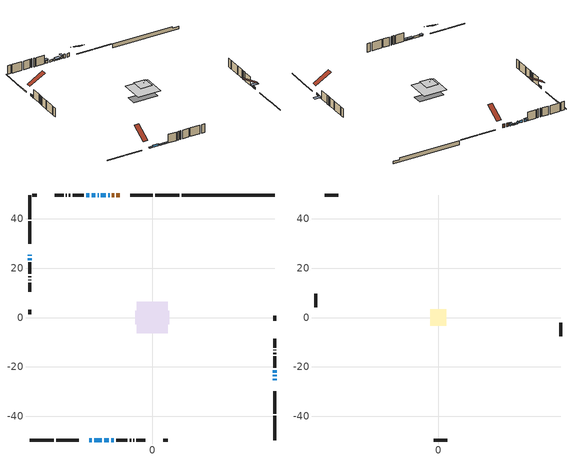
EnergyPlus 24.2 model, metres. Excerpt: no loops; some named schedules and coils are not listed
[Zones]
conditioned space
 floor adiabatic (AdiabaticFloorConstruction): -6.34,-6.34 -6.34,6.34 6.34,6.34 6.34,-6.34 z3.8
 floor foundation (Slab1 construction): -6.8,-2.63 -6.8,2.63 6.8,2.63 6.8,-2.63 z-1
 wall outside (RimJoist1 construction): 10.91,49.59 1.19,49.59 / -49.59,-49.59 -39.87,-49.59 / -49.59,49.59 -49.59,39.87 / 49.59,-49.59 49.59,-39.87 z1.36:1.66
 wall outside (RimJoist2 construction): 0.26,49.59 -8.86,49.59 / -38.94,-49.59 -29.82,-49.59 / -49.59,38.94 -49.59,29.82 / 49.59,-38.94 49.59,-29.82 z1.36:1.66
 wall outside (AdiabaticWallConstruction 1): -13.25,49.59 -14.52,49.59 / -15.45,49.59 -16.29,49.59 z1.36:3.39
 wall outside (AdiabaticWallConstruction): -17.22,49.59 -17.83,49.59 z1.36:2.89; -18.76,49.59 -20.76,49.59 / -25.42,-49.59 -24.42,-49.59 / -19.51,-49.59 -17.51,-49.59 / 49.59,-22.33 49.59,-21.33 / -16.59,-49.59 -15.58,-49.59 z1.36:1.86; 49.59,-25.42 49.59,-24.8 / -21.69,49.59 -22.1,49.59 / 49.59,-23.88 49.59,-23.26 / -23.03,49.59 -24.55,49.59 / -23.49,-49.59 -20.44,-49.59 / -49.59,25.42 -49.59,25.01 / -49.59,24.08 -49.59,23.26 z1.36:2.58; -25.48,49.59 -26.7,49.59 z1.36:2.88
 wall outside (Wall1 construction): -27.63,49.59 -32.25,49.59 / -14.65,-49.59 -10.03,-49.59 / -49.59,22.33 -49.59,17.71 / 49.59,-20.4 49.59,-15.78 z1.36:6.24
 wall outside (Wall2 construction): -33.18,49.59 -33.76,49.59 / -9.1,-49.59 -8.53,-49.59 / -49.59,16.78 -49.59,16.2 / 49.59,-14.85 49.59,-14.28 z1.36:6.24
 wall outside (Wall3 construction): -34.69,49.59 -34.96,49.59 / -7.6,-49.59 -7.33,-49.59 / -49.59,15.28 -49.59,15.01 / 49.59,-13.35 49.59,-13.08 z1.36:6.24
 wall outside (Wall4 construction): -35.88,49.59 -39.48,49.59 / -6.4,-49.59 -2.8,-49.59 / -49.59,14.08 -49.59,10.48 / 49.59,-12.15 49.59,-8.55 z1.36:6.24
 wall outside (Wall8 construction): -46.8,49.59 -48.66,49.59 / 4.51,-49.59 6.37,-49.59 / -49.59,3.16 -49.59,1.3 / 49.59,-1.23 49.59,0.63 z1.36:6.24
 wall foundation (FoundationWall1 construction): 11.84,49.59,-1 11.84,49.59,1.36 45.81,49.59,1.36 45.81,49.59,0.38 49.59,49.59,0.38 49.59,49.59,-1
 window (WindowConstruction 8): -17.22,49.59 -17.83,49.59 z1.36:2.88
 window (WindowConstruction 2): -18.76,49.59 -20.76,49.59 z1.36:1.86
 window (WindowConstruction 3): 49.59,-25.42 49.59,-24.8 z1.36:2.58
 window (WindowConstruction 4): -21.69,49.59 -22.1,49.59 z1.36:2.58
 window (WindowConstruction 5): 49.59,-23.88 49.59,-23.26 z1.36:2.58
 window (WindowConstruction 9): -23.03,49.59 -24.55,49.59 z1.36:2.58
 window (WindowConstruction 6): -25.42,-49.59 -24.42,-49.59 z1.36:1.86
 window (WindowConstruction 7): -23.49,-49.59 -20.44,-49.59 z1.36:2.58
 window (WindowConstruction 13): -25.48,49.59 -26.7,49.59 z1.36:2.88
 window (WindowConstruction 10): -19.51,-49.59 -17.51,-49.59 z1.36:1.86
 window (WindowConstruction 11): -49.59,25.42 -49.59,25.01 z1.36:2.58
 window (WindowConstruction 12): 49.59,-22.33 49.59,-21.33 z1.36:1.86
 window (WindowConstruction): -16.58,-49.59 -15.58,-49.59 z1.36:1.86
 window (WindowConstruction 1): -49.59,24.08 -49.59,23.26 z1.36:2.58
 door (Door): -13.26,49.59 -14.52,49.59 z1.36:3.39
 door (Door 1): -15.45,49.59 -16.29,49.59 z1.36:3.39
 ceiling adiabatic (AdiabaticFloorConstruction): 6.34,-6.34 6.34,6.34 -6.34,6.34 -6.34,-6.34 z3.8
 roof outside (Roof4 construction): -0.96,0.96 -0.96,-0.96 0.96,-0.96 0.96,0.96 z6.24
attic - vented
 floor to conditioned space (Floor1 construction Reversed): -3.33,-3.33 -3.33,3.33 3.33,3.33 3.33,-3.33 z6.24
 floor to conditioned space (Floor2 construction Reversed): -2.42,-2.42 -2.42,2.42 2.42,2.42 2.42,-2.42 z6.24
 floor to conditioned space (Floor3 construction Reversed): -2.36,-2.36 -2.36,2.36 2.36,2.36 2.36,-2.36 z6.24
 wall outside (Wall5 construction): -40.41,49.59 -45.87,49.59 / -1.88,-49.59 3.59,-49.59 / -49.59,9.55 -49.59,4.09 / 49.59,-7.62 49.59,-2.16 z1.36:6.24
 roof outside (Roof1 construction): -12.33,49.59,6.24 -12.33,40.81,11.35 -9.79,40.81,11.35 -9.79,49.59,6.24; -26.35,-49.59,6.24 -26.35,-40.81,11.35 -28.89,-40.81,11.35 -28.89,-49.59,6.24; -49.59,26.35,6.24 -40.81,26.35,11.35 -40.81,28.89,11.35 -49.59,28.89,6.24; 49.59,-26.35,6.24 40.81,-26.35,11.35 40.81,-28.89,11.35 49.59,-28.89,6.24
shading: -18.13,49.59 -16.92,49.59 -16.92,51.11 -18.13,51.11 z3.18; -21.06,49.59 -18.46,49.59 -18.46,51.11 -21.06,51.11 z2.16; -24.12,-49.59 -25.72,-49.59 -25.72,-50.81 -24.12,-50.81 z2.16; -27,49.59 -25.18,49.59 -25.18,51.11 -27,51.11 z3.18; -17.21,-49.59 -19.81,-49.59 -19.81,-50.81 -17.21,-50.81 z2.16; 49.59,-21.03 49.59,-22.63 53.25,-22.63 53.25,-21.03 z2.16; -15.28,-49.59 -16.88,-49.59 -16.88,-50.81 -15.28,-50.81 z2.16
[Building]
Building 1: Terrain=Suburbs
[Site:Location]
St Jovite_QC: Latitude {deg}=46.08; Longitude {deg}=-74.56; Time Zone {hr}=-5; Elevation {m}=239; Keep Site Location Information=Yes
[Site:GroundTemperature:Shallow]
-1.01822, -3.33344, -3.51885, -2.42016, 1.99046, 6.38054, 10.1865, 12.5975, 12.8023, 10.8414, 7.13247, 2.87707
[Site:WaterMainsTemperature]
Calculation Method=Schedule; Temperature Schedule=mains temperature schedule
[Material] Roughness=Rough; Thermal Absorptance=0.9
Name | Thickness {m} | Conductivity {W/m-K} | Density {kg/m3} | Specific Heat {J/kg-K} | Solar Absorptance | Visible Absorptance
asphalt or fiberglass shingles | 0.00635 | 0.162714 | 1121.4 | 1465.45 | 0.84 | 0.84
ceiling loosefill ins | 0.169333 | 0.0480833 | 16.02 | 1046.75 | 0.7 | 0.7
ceiling stud and cavity | 0.1397 | 0.224115 | 65.682 | 1177.47 | 0.7 | 0.7
ceiling stud and cavity 1 | 0.1397 | 0.225388 | 65.682 | 1177.47 | 0.7 | 0.7
ceiling stud and cavity 2 | 0.1397 | 0.128794 | 65.682 | 1177.47 | 0.7 | 0.7
concrete 4.0 in. | 0.1016 | 1.803125 | 2242.8 | 837.4 | 0.7 | 0.7
concrete 8.0 in. | 0.2032 | 1.803125 | 2242.8 | 837.4 | 0.7 | 0.7
door material | 0.04445 | 0.053851 | 512.64 | 1214.23 | 0.7 | 0.7
exterior vertical ins | 0.0694261 | 0.029427 | 32.04 | 1214.23 | 0.7 | 0.7
floor covering | 0.0127 | 0.0433444 | 54.468 | 1339.84 | 0.6 | 0.6
floor rigid ins; wall rigid ins 1 | 0.512978 | 0.029427 | 32.04 | 1214.23 | 0.7 | 0.7
floor stud and cavity | 0.1397 | 1.75129 | 37.0049 | 1207.88 | 0.7 | 0.7
furniture material conditioned space 1 | 0.1524 | 0.115458 | 640.8 | 1214.23 | 0.6 | 0.6
gypsum board | 0.0127 | 0.160291 | 801 | 837.4 | 0.6 | 0.6
gypsum board 1 | 0.0127 | 0.160291 | 801 | 837.4 | 0.7 | 0.7
osb sheathing 0.5 in. | 0.0127 | 0.115458 | 512.64 | 1214.23 | 0.7 | 0.7
osb sheathing 0.75 in. | 0.01905 | 0.115458 | 512.64 | 1214.23 | 0.7 | 0.7
osb sheathing 2.0 in. | 0.0508 | 0.115458 | 512.64 | 1214.23 | 0.7 | 0.7
rim joist rigid ins; wall rigid ins | 0.051816 | 0.029427 | 32.04 | 1214.23 | 0.7 | 0.7
rim joist stud and cavity | 0.0508 | 0.386834 | 125.044 | 1163.47 | 0.6 | 0.6
rim joist stud and cavity 1 | 0.0508 | 0.0360814 | 125.044 | 1163.47 | 0.6 | 0.6
roof rigid ins | 0.103632 | 0.029427 | 32.04 | 1214.23 | 0.7 | 0.7
roof stud and cavity | 0.2032 | 0.801738 | 78.34581 | 1123.46 | 0.7 | 0.7
wall stud and cavity | 0.1397 | 0.174372 | 139.0536 | 1170.24 | 0.7 | 0.7
wall stud and cavity 1 | 0.1397 | 0.181971 | 139.0536 | 1170.24 | 0.7 | 0.7
wall stud and cavity 2 | 0.1397 | 0.287465 | 139.0536 | 1170.24 | 0.7 | 0.7
wall stud and cavity 3 | 0.1397 | 0.171359 | 139.0536 | 1170.24 | 0.7 | 0.7
wall stud and cavity 4 | 0.0889 | 6.1454 | 50.32683 | 1063.81 | 0.6 | 0.6
wall stud and cavity 5 | 0.1397 | 0.21934 | 139.0536 | 1170.24 | 0.7 | 0.7
wall stud and cavity 6 | 0.0889 | 0.380278 | 52.3479 | 1209.89 | 0.7 | 0.7
wall stud and cavity 7 | 0.0889 | 0.391764 | 83.0341 | 1211.67 | 0.7 | 0.7
wood siding | 0.0254 | 0.102417 | 544.68 | 1172.36 | 0 | 0
wood siding 1 | 0.00254 | 0.102417 | 544.68 | 1172.36 | 0 | 0
wood siding 2; wood siding 3; wood siding 4 | 0.0254 | 0.102417 | 544.68 | 1172.36 | 0.7 | 0.7
[WindowMaterial:SimpleGlazingSystem]
Name | U-Factor {W/m2-K} | Solar Heat Gain Coefficient
WindowMaterial | 3.03546 | 0.41
WindowMaterial 1 | 2.92814 | 0.63
WindowMaterial 2 | 4.0064 | 0.67
[Construction]
AdiabaticFloorConstruction: floor stud and cavity, floor rigid ins, osb sheathing 0.75 in., floor covering
AdiabaticWallConstruction: wood siding 3, wall rigid ins 1, wall stud and cavity 6, gypsum board
AdiabaticWallConstruction 1: wood siding 4, wall rigid ins 1, wall stud and cavity 6, gypsum board
Door; Door 1: door material
Floor1 construction Reversed: gypsum board, ceiling stud and cavity, ceiling loosefill ins
Floor2 construction Reversed: gypsum board, ceiling stud and cavity 1, ceiling loosefill ins
Floor3 construction Reversed: gypsum board, ceiling stud and cavity 2, ceiling loosefill ins
FoundationWall1 construction: concrete 8.0 in., gypsum board 1
furniture construction conditioned space 1: furniture material conditioned space 1
PartitionWallConstruction: gypsum board, wall stud and cavity 7, gypsum board
RimJoist1 construction: wood siding 2, rim joist rigid ins, osb sheathing 2.0 in., rim joist stud and cavity
RimJoist2 construction: wood siding 2, rim joist rigid ins, osb sheathing 2.0 in., rim joist stud and cavity 1
Roof1 construction: asphalt or fiberglass shingles
Roof4 construction: asphalt or fiberglass shingles, roof rigid ins, osb sheathing 0.75 in., roof stud and cavity, gypsum board
Slab1 construction: concrete 4.0 in.
Wall1 construction: wood siding, wall rigid ins, osb sheathing 0.5 in., wall stud and cavity, gypsum board
Wall2 construction: wood siding, wall rigid ins, osb sheathing 0.5 in., wall stud and cavity 1, gypsum board
Wall3 construction: wood siding, wall rigid ins, osb sheathing 0.5 in., wall stud and cavity 2, gypsum board
Wall4 construction: wood siding, wall rigid ins, osb sheathing 0.5 in., wall stud and cavity 3, gypsum board
Wall5 construction: wood siding 1, wall stud and cavity 4
Wall8 construction: wood siding, wall rigid ins, osb sheathing 0.5 in., wall stud and cavity 5, gypsum board
WindowConstruction; WindowConstruction 1; WindowConstruction 10; WindowConstruction 11; WindowConstruction 12; WindowConstruction 2; WindowConstruction 3; WindowConstruction 4; WindowConstruction 5; WindowConstruction 6: WindowMaterial
WindowConstruction 13; WindowConstruction 8; WindowConstruction 9: WindowMaterial 2
WindowConstruction 7: WindowMaterial 1
[Zone] Multiplier=1; Part of Total Floor Area=Yes
Name | Volume {m3}
attic - vented | 71.7021
conditioned space | 581.1
[Space]
Name | Zone | Volume {m3}
attic - vented 1 | attic - vented | 71.7021
conditioned space 1 | conditioned space | 581.1
[ZoneInfiltration:EffectiveLeakageArea]
infil attic - vented 1: Zone or Space=attic - vented 1; Schedule=Always On Discrete; Effective Air Leakage Area {cm2}=4075.47; Stack Coefficient=0.000695004; Wind Coefficient=1.7812e-05
[ZoneMixing]
whole house fan mix: Zone or Space=attic - vented; Schedule=Always On Continuous; Design Flow Rate Calculation Method=Flow/Zone; Design Flow Rate {m3/s}=0; Source Zone or Space=conditioned space
[SurfaceProperty:ExposedFoundationPerimeter]
Slab1: Exposed Perimeter Calculation Method=TotalExposedPerimeter; Total Exposed Perimeter {m}=37.746
[InternalMass] Zone or ZoneList=conditioned space; Space or SpaceList=conditioned space 1
Name | Construction | Surface Area {m2}
furniture mass conditioned space 1 | furniture construction conditioned space 1 | 93
partition wall mass | PartitionWallConstruction | 232.5
[Lights]
interior lighting: Zone or ZoneList or Space or SpaceList=conditioned space 1; Schedule=interior lighting schedule; Design Level Calculation Method=LightingLevel; Lighting Level {W}=343.2; Return Air Fraction=0; Fraction Radiant=0.6; Fraction Visible=0.2; Fraction Replaceable=1
[People]
occupants: Zone or ZoneList or Space or SpaceList=conditioned space 1; Number of People Schedule=occupants schedule; Number of People Calculation Method=People; Number of People=3; Fraction Radiant=0.314171; Sensible Heat Fraction=0.56303; Activity Level Schedule=occupants activity schedule; Carbon Dioxide Generation Rate {m3/s-W}=0; Enable ASHRAE 55 Comfort Warnings=No; Mean Radiant Temperature Calculation Type=EnclosureAveraged
[ElectricEquipment] Zone or ZoneList or Space or SpaceList=conditioned space 1; Design Level Calculation Method=EquipmentLevel
Name | Schedule | Design Level {W} | Fraction Latent | Fraction Radiant | Fraction Lost
clothes dryer | clothes dryer schedule | 140.772 | 0.015 | 0.081 | 0.85
clothes washer | clothes washer schedule | 32.1985 | 0.03 | 0.162 | 0.7
cooking range | cooking range schedule | 215.147 | 0.08 | 0.432 | 0.2
dishwasher | dishwasher schedule | 66.8632 | 0.3 | 0.18 | 0.4
fridge | fridge schedule | 72.9452 | 0 | 0.6 | 0
mech vent house fan | mech vent house fan schedule | 380 | 0 | 0 | 1
mech vent house fan cfis | mech vent house fan cfis schedule | 0 | 0 | 0 | 0
misc plug loads | misc plug loads schedule | 494.7 | 0.045 | 0.513 | 0.1
whole house fan | Always On Discrete | 0 | 0 | 0 | 1
[OtherEquipment] Zone or ZoneList or Space or SpaceList=conditioned space 1; Design Level Calculation Method=EquipmentLevel
Name | Fuel Type | Schedule | Design Level {W} | Fraction Latent | Fraction Radiant | Fraction Lost
clothes dryer 1 | Electricity | clothes dryer schedule | 0 | 0.015 | 0.081 | 0.85
cooking range 1 | Electricity | cooking range schedule | 0 | 0.08 | 0.432 | 0.2
general water use latent | None | general water use schedule | 62.594 | 1 | 0 | 0
general water use sensible | None | general water use schedule | -61.6891 | 0 | 0.6 | 0
mech vent house fan latent load | None | Always On Discrete | 0 | 1 | 0 | 0
mech vent house fan sensible load | None | Always On Discrete | 0 | 0 | 0 | 0
water heater energy adjustment1; water heater energy adjustment2 | Electricity | Always On Discrete | 0.01 | 0 | 0 | 1
[ZoneInfiltration:DesignFlowRate] Zone or ZoneList or Space or SpaceList=conditioned space 1; Schedule=Always On Discrete; Design Flow Rate Calculation Method=Flow/Zone; Design Flow Rate {m3/s}=0
infil flow; natural vent flow; whole house fan flow
[ZoneControl:Thermostat]
conditioned space Thermostat: Zone or ZoneList=conditioned space; Control Type Schedule=conditioned space Thermostat Schedule; Control 1=conditioned space temperature setpoint; Temperature Difference Between Cutout And Setpoint {deltaC}=0
[ThermostatSetpoint:DualSetpoint]
conditioned space temperature setpoint: Heating Setpoint Temperature Schedule=heating setpoint; Cooling Setpoint Temperature Schedule=cooling setpoint
[AirLoopHVAC:UnitarySystem]
unit heater unitary system: Control Type=Load; Controlling Zone or Thermostat Location=conditioned space; Dehumidification Control Type=None; Availability Schedule=Always On Discrete; Supply Fan=unit heater supply fan; Fan Placement=BlowThrough; Supply Air Fan Operating Mode Schedule=unit heater auto fan schedule; Heating Coil=unit heater htg coil; DX Heating Coil Sizing Ratio=1; Use DOAS DX Cooling Coil=No; Minimum Supply Air Temperature {C}=2; Latent Load Control=SensibleOnlyLoadControl; Cooling Supply Air Flow Rate Method=None; Heating Supply Air Flow Rate Method=SupplyAirFlowRate; Heating Supply Air Flow Rate {m3/s}=0.00141584; No Load Supply Air Flow Rate Method=SupplyAirFlowRate; No Load Supply Air Flow Rate {m3/s}=0; No Load Supply Air Flow Rate Control Set To Low Speed=Yes; Maximum Supply Air Temperature {C}=48.8889; Maximum Outdoor Dry-Bulb Temperature for Supplemental Heater Operation {C}=21; Ancillary On-Cycle Electric Power {W}=0; Ancillary Off-Cycle Electric Power {W}=0
[Zone equipment]
conditioned space: electric baseboard, unit heater unitary system
[Foundation:Kiva]
Foundation Kiva 1: Initial Indoor Air Temperature {C}=21; Wall Height Above Grade {m}=1.36002; Wall Depth Below Slab {m}=0.2032; Custom Block Material Name 1=exterior vertical ins; Custom Block Depth 1 {m}=2.36001; Custom Block X Position 1 {m}=0.2159; Custom Block Z Position 1 {m}=0
[Foundation:Kiva:Settings]
Soil Conductivity {W/m-K}=0.849921; Soil Density {kg/m3}=1842.3; Soil Specific Heat {J/kg-K}=418.7; Ground Solar Absorptivity=0.9; Ground Thermal Absorptivity=0.9; Ground Surface Roughness {m}=0.03; Far-Field Width {m}=40; Deep-Ground Boundary Condition=ZeroFlux; Deep-Ground Depth {m}=40; Minimum Cell Dimension {m}=0.2; Maximum Cell Growth Coefficient=3; Simulation Timestep=Timestep
[Exterior:Lights]
exterior lighting: Schedule=exterior lighting schedule; Design Level {W}=75.6
[EnergyManagementSystem:Sensor] Output:Variable or Output:Meter Index Key=conditioned space
Name | Output:Variable or Output:Meter
conditioned_space_clg_unmet_s | Zone Cooling Setpoint Not Met Time
conditioned_space_htg_unmet_s | Zone Heating Setpoint Not Met Time
fridge_tin_s; tin_s; tin_s_1 | Zone Mean Air Temperature
tout_s | Zone Outdoor Air Drybulb Temperature
win_s | Zone Air Humidity Ratio
[Schedule:Constant]
Name | Hourly Value
Always On Continuous; mech vent house fan schedule; mech vent house fan cfis schedule; Always On Discrete | 1
occupants activity schedule | 117.228
fridge schedule; unit heater auto fan schedule | 0
[Schedule:Week:Daily]
interior lighting schedule Week Rule - Jan1-Jan27: interior lighting schedule day, interior lighting schedule day, interior lighting schedule day, interior lighting schedule day, interior lighting schedule day, interior lighting schedule day, interior lighting schedule day, interior lighting schedule default day, interior lighting schedule default day, interior lighting schedule default day, interior lighting schedule default day, interior lighting schedule default day
interior lighting schedule Week Rule - Jan28-Feb3: interior lighting schedule day, interior lighting schedule day, interior lighting schedule day, interior lighting schedule day, interior lighting schedule day 1, interior lighting schedule day 1, interior lighting schedule day 1, interior lighting schedule default day, interior lighting schedule default day, interior lighting schedule default day, interior lighting schedule default day, interior lighting schedule default day
interior lighting schedule Week Rule - Feb4-Feb24: interior lighting schedule day 1, interior lighting schedule day 1, interior lighting schedule day 1, interior lighting schedule day 1, interior lighting schedule day 1, interior lighting schedule day 1, interior lighting schedule day 1, interior lighting schedule default day, interior lighting schedule default day, interior lighting schedule default day, interior lighting schedule default day, interior lighting schedule default day
interior lighting schedule Week Rule - Feb25-Mar3: interior lighting schedule day 1, interior lighting schedule day 1, interior lighting schedule day 1, interior lighting schedule day 1, interior lighting schedule day 2, interior lighting schedule day 2, interior lighting schedule day 2, interior lighting schedule default day, interior lighting schedule default day, interior lighting schedule default day, interior lighting schedule default day, interior lighting schedule default day
interior lighting schedule Week Rule - Mar4-Mar31: interior lighting schedule day 2, interior lighting schedule day 2, interior lighting schedule day 2, interior lighting schedule day 2, interior lighting schedule day 2, interior lighting schedule day 2, interior lighting schedule day 2, interior lighting schedule default day, interior lighting schedule default day, interior lighting schedule default day, interior lighting schedule default day, interior lighting schedule default day
interior lighting schedule Week Rule - Apr1-Apr28: interior lighting schedule day 3, interior lighting schedule day 3, interior lighting schedule day 3, interior lighting schedule day 3, interior lighting schedule day 3, interior lighting schedule day 3, interior lighting schedule day 3, interior lighting schedule default day, interior lighting schedule default day, interior lighting schedule default day, interior lighting schedule default day, interior lighting schedule default day
interior lighting schedule Week Rule - Apr29-May5: interior lighting schedule day 3, interior lighting schedule day 3, interior lighting schedule day 4, interior lighting schedule day 4, interior lighting schedule day 4, interior lighting schedule day 4, interior lighting schedule day 4, interior lighting schedule default day, interior lighting schedule default day, interior lighting schedule default day, interior lighting schedule default day, interior lighting schedule default day
interior lighting schedule Week Rule - May6-May26: interior lighting schedule day 4, interior lighting schedule day 4, interior lighting schedule day 4, interior lighting schedule day 4, interior lighting schedule day 4, interior lighting schedule day 4, interior lighting schedule day 4, interior lighting schedule default day, interior lighting schedule default day, interior lighting schedule default day, interior lighting schedule default day, interior lighting schedule default day
interior lighting schedule Week Rule - May27-Jun2: interior lighting schedule day 4, interior lighting schedule day 4, interior lighting schedule day 4, interior lighting schedule day 4, interior lighting schedule day 4, interior lighting schedule day 5, interior lighting schedule day 5, interior lighting schedule default day, interior lighting schedule default day, interior lighting schedule default day, interior lighting schedule default day, interior lighting schedule default day
interior lighting schedule Week Rule - Jun3-Jun30: interior lighting schedule day 5, interior lighting schedule day 5, interior lighting schedule day 5, interior lighting schedule day 5, interior lighting schedule day 5, interior lighting schedule day 5, interior lighting schedule day 5, interior lighting schedule default day, interior lighting schedule default day, interior lighting schedule default day, interior lighting schedule default day, interior lighting schedule default day
interior lighting schedule Week Rule - Jul1-Jul28: interior lighting schedule day 6, interior lighting schedule day 6, interior lighting schedule day 6, interior lighting schedule day 6, interior lighting schedule day 6, interior lighting schedule day 6, interior lighting schedule day 6, interior lighting schedule default day, interior lighting schedule default day, interior lighting schedule default day, interior lighting schedule default day, interior lighting schedule default day
interior lighting schedule Week Rule - Jul29-Aug4: interior lighting schedule day 6, interior lighting schedule day 6, interior lighting schedule day 6, interior lighting schedule day 7, interior lighting schedule day 7, interior lighting schedule day 7, interior lighting schedule day 7, interior lighting schedule default day, interior lighting schedule default day, interior lighting schedule default day, interior lighting schedule default day, interior lighting schedule default day
interior lighting schedule Week Rule - Aug5-Aug25: interior lighting schedule day 7, interior lighting schedule day 7, interior lighting schedule day 7, interior lighting schedule day 7, interior lighting schedule day 7, interior lighting schedule day 7, interior lighting schedule day 7, interior lighting schedule default day, interior lighting schedule default day, interior lighting schedule default day, interior lighting schedule default day, interior lighting schedule default day
interior lighting schedule Week Rule - Aug26-Sep1: interior lighting schedule day 7, interior lighting schedule day 7, interior lighting schedule day 7, interior lighting schedule day 7, interior lighting schedule day 7, interior lighting schedule day 7, interior lighting schedule day 8, interior lighting schedule default day, interior lighting schedule default day, interior lighting schedule default day, interior lighting schedule default day, interior lighting schedule default day
interior lighting schedule Week Rule - Sep2-Sep29: interior lighting schedule day 8, interior lighting schedule day 8, interior lighting schedule day 8, interior lighting schedule day 8, interior lighting schedule day 8, interior lighting schedule day 8, interior lighting schedule day 8, interior lighting schedule default day, interior lighting schedule default day, interior lighting schedule default day, interior lighting schedule default day, interior lighting schedule default day
interior lighting schedule Week Rule - Sep30-Oct6: interior lighting schedule day 8, interior lighting schedule day 9, interior lighting schedule day 9, interior lighting schedule day 9, interior lighting schedule day 9, interior lighting schedule day 9, interior lighting schedule day 9, interior lighting schedule default day, interior lighting schedule default day, interior lighting schedule default day, interior lighting schedule default day, interior lighting schedule default day
interior lighting schedule Week Rule - Oct7-Oct27: interior lighting schedule day 9, interior lighting schedule day 9, interior lighting schedule day 9, interior lighting schedule day 9, interior lighting schedule day 9, interior lighting schedule day 9, interior lighting schedule day 9, interior lighting schedule default day, interior lighting schedule default day, interior lighting schedule default day, interior lighting schedule default day, interior lighting schedule default day
interior lighting schedule Week Rule - Oct28-Nov3: interior lighting schedule day 9, interior lighting schedule day 9, interior lighting schedule day 9, interior lighting schedule day 9, interior lighting schedule day 10, interior lighting schedule day 10, interior lighting schedule day 10, interior lighting schedule default day, interior lighting schedule default day, interior lighting schedule default day, interior lighting schedule default day, interior lighting schedule default day
interior lighting schedule Week Rule - Nov4-Nov24: interior lighting schedule day 10, interior lighting schedule day 10, interior lighting schedule day 10, interior lighting schedule day 10, interior lighting schedule day 10, interior lighting schedule day 10, interior lighting schedule day 10, interior lighting schedule default day, interior lighting schedule default day, interior lighting schedule default day, interior lighting schedule default day, interior lighting schedule default day
interior lighting schedule Week Rule - Nov25-Dec1: interior lighting schedule day 10, interior lighting schedule day 10, interior lighting schedule day 10, interior lighting schedule day 10, interior lighting schedule day 10, interior lighting schedule day 10, interior lighting schedule day 11, interior lighting schedule default day, interior lighting schedule default day, interior lighting schedule default day, interior lighting schedule default day, interior lighting schedule default day
interior lighting schedule Week Rule - Dec2-Dec31: interior lighting schedule day 11, interior lighting schedule day 11, interior lighting schedule day 11, interior lighting schedule day 11, interior lighting schedule day 11, interior lighting schedule day 11, interior lighting schedule day 11, interior lighting schedule default day, interior lighting schedule default day, interior lighting schedule default day, interior lighting schedule default day, interior lighting schedule default day
occupants schedule Week Rule - Jan1-Dec31: occupants schedule day, occupants schedule day, occupants schedule day, occupants schedule day, occupants schedule day, occupants schedule day, occupants schedule day, occupants schedule default day, occupants schedule default day, occupants schedule default day, occupants schedule default day, occupants schedule default day
clothes dryer schedule Week Rule - Jan1-Dec31: clothes dryer schedule day, clothes dryer schedule day, clothes dryer schedule day, clothes dryer schedule day, clothes dryer schedule day, clothes dryer schedule day, clothes dryer schedule day, clothes dryer schedule default day, clothes dryer schedule default day, clothes dryer schedule default day, clothes dryer schedule default day, clothes dryer schedule default day
clothes washer schedule Week Rule - Jan1-Dec31: clothes washer schedule day, clothes washer schedule day, clothes washer schedule day, clothes washer schedule day, clothes washer schedule day, clothes washer schedule day, clothes washer schedule day, clothes washer schedule default day, clothes washer schedule default day, clothes washer schedule default day, clothes washer schedule default day, clothes washer schedule default day
cooking range schedule Week Rule - Jan1-Dec31: cooking range schedule day, cooking range schedule day, cooking range schedule day, cooking range schedule day, cooking range schedule day, cooking range schedule day, cooking range schedule day, cooking range schedule default day, cooking range schedule default day, cooking range schedule default day, cooking range schedule default day, cooking range schedule default day
dishwasher schedule Week Rule - Jan1-Dec31: dishwasher schedule day, dishwasher schedule day, dishwasher schedule day, dishwasher schedule day, dishwasher schedule day, dishwasher schedule day, dishwasher schedule day, dishwasher schedule default day, dishwasher schedule default day, dishwasher schedule default day, dishwasher schedule default day, dishwasher schedule default day
misc plug loads schedule Week Rule - Jan1-Dec31: misc plug loads schedule day, misc plug loads schedule day, misc plug loads schedule day, misc plug loads schedule day, misc plug loads schedule day, misc plug loads schedule day, misc plug loads schedule day, misc plug loads schedule default day, misc plug loads schedule default day, misc plug loads schedule default day, misc plug loads schedule default day, misc plug loads schedule default day
general water use schedule Week Rule - Jan1-Dec31: general water use schedule day, general water use schedule day, general water use schedule day, general water use schedule day, general water use schedule day, general water use schedule day, general water use schedule day, general water use schedule default day, general water use schedule default day, general water use schedule default day, general water use schedule default day, general water use schedule default day
exterior lighting schedule Week Rule - Jan1-Jan27: exterior lighting schedule day, exterior lighting schedule day, exterior lighting schedule day, exterior lighting schedule day, exterior lighting schedule day, exterior lighting schedule day, exterior lighting schedule day, exterior lighting schedule default day, exterior lighting schedule default day, exterior lighting schedule default day, exterior lighting schedule default day, exterior lighting schedule default day
exterior lighting schedule Week Rule - Jan28-Feb3: exterior lighting schedule day, exterior lighting schedule day, exterior lighting schedule day, exterior lighting schedule day, exterior lighting schedule day 1, exterior lighting schedule day 1, exterior lighting schedule day 1, exterior lighting schedule default day, exterior lighting schedule default day, exterior lighting schedule default day, exterior lighting schedule default day, exterior lighting schedule default day
exterior lighting schedule Week Rule - Feb4-Feb24: exterior lighting schedule day 1, exterior lighting schedule day 1, exterior lighting schedule day 1, exterior lighting schedule day 1, exterior lighting schedule day 1, exterior lighting schedule day 1, exterior lighting schedule day 1, exterior lighting schedule default day, exterior lighting schedule default day, exterior lighting schedule default day, exterior lighting schedule default day, exterior lighting schedule default day
exterior lighting schedule Week Rule - Feb25-Mar3: exterior lighting schedule day 1, exterior lighting schedule day 1, exterior lighting schedule day 1, exterior lighting schedule day 1, exterior lighting schedule day 2, exterior lighting schedule day 2, exterior lighting schedule day 2, exterior lighting schedule default day, exterior lighting schedule default day, exterior lighting schedule default day, exterior lighting schedule default day, exterior lighting schedule default day
exterior lighting schedule Week Rule - Mar4-Mar31: exterior lighting schedule day 2, exterior lighting schedule day 2, exterior lighting schedule day 2, exterior lighting schedule day 2, exterior lighting schedule day 2, exterior lighting schedule day 2, exterior lighting schedule day 2, exterior lighting schedule default day, exterior lighting schedule default day, exterior lighting schedule default day, exterior lighting schedule default day, exterior lighting schedule default day
exterior lighting schedule Week Rule - Apr1-Apr28: exterior lighting schedule day 3, exterior lighting schedule day 3, exterior lighting schedule day 3, exterior lighting schedule day 3, exterior lighting schedule day 3, exterior lighting schedule day 3, exterior lighting schedule day 3, exterior lighting schedule default day, exterior lighting schedule default day, exterior lighting schedule default day, exterior lighting schedule default day, exterior lighting schedule default day
exterior lighting schedule Week Rule - Apr29-May5: exterior lighting schedule day 3, exterior lighting schedule day 3, exterior lighting schedule day 4, exterior lighting schedule day 4, exterior lighting schedule day 4, exterior lighting schedule day 4, exterior lighting schedule day 4, exterior lighting schedule default day, exterior lighting schedule default day, exterior lighting schedule default day, exterior lighting schedule default day, exterior lighting schedule default day
exterior lighting schedule Week Rule - May6-May26: exterior lighting schedule day 4, exterior lighting schedule day 4, exterior lighting schedule day 4, exterior lighting schedule day 4, exterior lighting schedule day 4, exterior lighting schedule day 4, exterior lighting schedule day 4, exterior lighting schedule default day, exterior lighting schedule default day, exterior lighting schedule default day, exterior lighting schedule default day, exterior lighting schedule default day
exterior lighting schedule Week Rule - May27-Jun2: exterior lighting schedule day 4, exterior lighting schedule day 4, exterior lighting schedule day 4, exterior lighting schedule day 4, exterior lighting schedule day 4, exterior lighting schedule day 5, exterior lighting schedule day 5, exterior lighting schedule default day, exterior lighting schedule default day, exterior lighting schedule default day, exterior lighting schedule default day, exterior lighting schedule default day
exterior lighting schedule Week Rule - Jun3-Jun30: exterior lighting schedule day 5, exterior lighting schedule day 5, exterior lighting schedule day 5, exterior lighting schedule day 5, exterior lighting schedule day 5, exterior lighting schedule day 5, exterior lighting schedule day 5, exterior lighting schedule default day, exterior lighting schedule default day, exterior lighting schedule default day, exterior lighting schedule default day, exterior lighting schedule default day
exterior lighting schedule Week Rule - Jul1-Jul28: exterior lighting schedule day 6, exterior lighting schedule day 6, exterior lighting schedule day 6, exterior lighting schedule day 6, exterior lighting schedule day 6, exterior lighting schedule day 6, exterior lighting schedule day 6, exterior lighting schedule default day, exterior lighting schedule default day, exterior lighting schedule default day, exterior lighting schedule default day, exterior lighting schedule default day
[Schedule:Year]
interior lighting schedule: interior lighting schedule Week Rule - Jan1-Jan27, 1, 1, 1, 27, interior lighting schedule Week Rule - Jan28-Feb3, 1, 28, 2, 3, interior lighting schedule Week Rule - Feb4-Feb24, 2, 4, 2, 24, interior lighting schedule Week Rule - Feb25-Mar3, 2, 25, 3, 3, interior lighting schedule Week Rule - Mar4-Mar31, 3, 4, 3, 31, interior lighting schedule Week Rule - Apr1-Apr28, 4, 1, 4, 28, interior lighting schedule Week Rule - Apr29-May5, 4, 29, 5, 5, interior lighting schedule Week Rule - May6-May26, 5, 6, 5, 26, interior lighting schedule Week Rule - May27-Jun2, 5, 27, 6, 2, interior lighting schedule Week Rule - Jun3-Jun30, 6, 3, 6, 30, interior lighting schedule Week Rule - Jul1-Jul28, 7, 1, 7, 28, interior lighting schedule Week Rule - Jul29-Aug4, 7, 29, 8, 4, interior lighting schedule Week Rule - Aug5-Aug25, 8, 5, 8, 25, interior lighting schedule Week Rule - Aug26-Sep1, 8, 26, 9, 1, interior lighting schedule Week Rule - Sep2-Sep29, 9, 2, 9, 29, interior lighting schedule Week Rule - Sep30-Oct6, 9, 30, 10, 6, interior lighting schedule Week Rule - Oct7-Oct27, 10, 7, 10, 27, interior lighting schedule Week Rule - Oct28-Nov3, 10, 28, 11, 3, interior lighting schedule Week Rule - Nov4-Nov24, 11, 4, 11, 24, interior lighting schedule Week Rule - Nov25-Dec1, 11, 25, 12, 1, interior lighting schedule Week Rule - Dec2-Dec31, 12, 2, 12, 31
occupants schedule: occupants schedule Week Rule - Jan1-Dec31, 1, 1, 12, 31
clothes dryer schedule: clothes dryer schedule Week Rule - Jan1-Dec31, 1, 1, 12, 31
clothes washer schedule: clothes washer schedule Week Rule - Jan1-Dec31, 1, 1, 12, 31
cooking range schedule: cooking range schedule Week Rule - Jan1-Dec31, 1, 1, 12, 31
dishwasher schedule: dishwasher schedule Week Rule - Jan1-Dec31, 1, 1, 12, 31
misc plug loads schedule: misc plug loads schedule Week Rule - Jan1-Dec31, 1, 1, 12, 31
general water use schedule: general water use schedule Week Rule - Jan1-Dec31, 1, 1, 12, 31
exterior lighting schedule: exterior lighting schedule Week Rule - Jan1-Jan27, 1, 1, 1, 27, exterior lighting schedule Week Rule - Jan28-Feb3, 1, 28, 2, 3, exterior lighting schedule Week Rule - Feb4-Feb24, 2, 4, 2, 24, exterior lighting schedule Week Rule - Feb25-Mar3, 2, 25, 3, 3, exterior lighting schedule Week Rule - Mar4-Mar31, 3, 4, 3, 31, exterior lighting schedule Week Rule - Apr1-Apr28, 4, 1, 4, 28, exterior lighting schedule Week Rule - Apr29-May5, 4, 29, 5, 5, exterior lighting schedule Week Rule - May6-May26, 5, 6, 5, 26, exterior lighting schedule Week Rule - May27-Jun2, 5, 27, 6, 2, exterior lighting schedule Week Rule - Jun3-Jun30, 6, 3, 6, 30, exterior lighting schedule Week Rule - Jul1-Jul28, 7, 1, 7, 28, exterior lighting schedule Week Rule - Jul29-Aug4, 7, 29, 8, 4, exterior lighting schedule Week Rule - Aug5-Aug25, 8, 5, 8, 25, exterior lighting schedule Week Rule - Aug26-Sep1, 8, 26, 9, 1, exterior lighting schedule Week Rule - Sep2-Sep29, 9, 2, 9, 29, exterior lighting schedule Week Rule - Sep30-Oct6, 9, 30, 10, 6, exterior lighting schedule Week Rule - Oct7-Oct27, 10, 7, 10, 27, exterior lighting schedule Week Rule - Oct28-Nov3, 10, 28, 11, 3, exterior lighting schedule Week Rule - Nov4-Nov24, 11, 4, 11, 24, exterior lighting schedule Week Rule - Nov25-Dec1, 11, 25, 12, 1, exterior lighting schedule Week Rule - Dec2-Dec31, 12, 2, 12, 31
[Schedule:Compact]
conditioned space Thermostat Schedule: Through: 12/31, For: AllDays, Until: 24:00, 4
mains temperature schedule: Through: 01/01, For: AllDays, Until: 24:00, 4.46778, Through: 01/02, For: AllDays, Until: 24:00, 4.39389, Through: 01/03, For: AllDays, Until: 24:00, 4.32111, Through: 01/04, For: AllDays, Until: 24:00, 4.24944, Through: 01/05, For: AllDays, Until: 24:00, 4.17889, Through: 01/06, For: AllDays, Until: 24:00, 4.10944, Through: 01/07, For: AllDays, Until: 24:00, 4.04111, Through: 01/08, For: AllDays, Until: 24:00, 3.97389, Through: 01/09, For: AllDays, Until: 24:00, 3.90778, Through: 01/10, For: AllDays, Until: 24:00, 3.84278, Through: 01/11, For: AllDays, Until: 24:00, 3.77889, Through: 01/12, For: AllDays, Until: 24:00, 3.71611, Through: 01/13, For: AllDays, Until: 24:00, 3.65444, Through: 01/14, For: AllDays, Until: 24:00, 3.59444, Through: 01/15, For: AllDays, Until: 24:00, 3.53556, Through: 01/16, For: AllDays, Until: 24:00, 3.47778, Through: 01/17, For: AllDays, Until: 24:00, 3.42111, Through: 01/18, For: AllDays, Until: 24:00, 3.36611, Through: 01/19, For: AllDays, Until: 24:00, 3.31222, Through: 01/20, For: AllDays, Until: 24:00, 3.26, Through: 01/21, For: AllDays, Until: 24:00, 3.20889, Through: 01/22, For: AllDays, Until: 24:00, 3.15889, Through: 01/23, For: AllDays, Until: 24:00, 3.11056, Through: 01/24, For: AllDays, Until: 24:00, 3.06389, Through: 01/25, For: AllDays, Until: 24:00, 3.01833, Through: 01/26, For: AllDays, Until: 24:00, 2.97389, Through: 01/27, For: AllDays, Until: 24:00, 2.93111, Through: 01/28, For: AllDays, Until: 24:00, 2.89, Through: 01/29, For: AllDays, Until: 24:00, 2.85, Through: 01/30, For: AllDays, Until: 24:00, 2.81167, Through: 01/31, For: AllDays, Until: 24:00, 2.775, Through: 02/01, For: AllDays, Until: 24:00, 2.73944, Through: 02/02, For: AllDays, Until: 24:00, 2.70556, Through: 02/03, For: AllDays, Until: 24:00, 2.67333, Through: 02/04, For: AllDays, Until: 24:00, 2.64222, Through: 02/05, For: AllDays, Until: 24:00, 2.61333, Through: 02/06, For: AllDays, Until: 24:00, 2.58556, Through: 02/07, For: AllDays, Until: 24:00, 2.55944, Through: 02/08, For: AllDays, Until: 24:00, 2.53444, Through: 02/09, For: AllDays, Until: 24:00, 2.51167, Through: 02/10, For: AllDays, Until: 24:00, 2.49, Through: 02/11, For: AllDays, Until: 24:00, 2.47, Through: 02/12, For: AllDays, Until: 24:00, 2.45167, Through: 02/13, For: AllDays, Until: 24:00, 2.435, Through: 02/14, For: AllDays, Until: 24:00, 2.41944, Through: 02/15, For: AllDays, Until: 24:00, 2.40611, Through: 02/16, For: AllDays, Until: 24:00, 2.39389, Through: 02/17, For: AllDays, Until: 24:00, 2.38389, Through: 02/18, For: AllDays, Until: 24:00, 2.375, Through: 02/19, For: AllDays, Until: 24:00, 2.36778, Through: 02/20, For: AllDays, Until: 24:00, 2.36222, Through: 02/21, For: AllDays, Until: 24:00, 2.35833, Through: 02/22, For: AllDays, Until: 24:00, 2.35611, Through: 02/23, For: AllDays, Until: 24:00, 2.355, Through: 02/24, For: AllDays, Until: 24:00, 2.35611, Through: 02/25, For: AllDays, Until: 24:00, 2.35889, Through: 02/26, For: AllDays, Until: 24:00, 2.36278, Through: 02/27, For: AllDays, Until: 24:00, 2.36833, Through: 02/28, For: AllDays, Until: 24:00, 2.37611, Through: 03/01, For: AllDays, Until: 24:00, 2.385, Through: 03/02, For: AllDays, Until: 24:00, 2.39556, Through: 03/03, For: AllDays, Until: 24:00, 2.40778, Through: 03/04, For: AllDays, Until: 24:00, 2.42167, Through: 03/05, For: AllDays, Until: 24:00, 2.43667, Through: 03/06, For: AllDays, Until: 24:00, 2.45389, Through: 03/07, For: AllDays, Until: 24:00, 2.47222, Through: 03/08, For: AllDays, Until: 24:00, 2.49278, Through: 03/09, For: AllDays, Until: 24:00, 2.51444, Through: 03/10, For: AllDays, Until: 24:00, 2.53778, Through: 03/11, For: AllDays, Until: 24:00, 2.56278, Through: 03/12, For: AllDays, Until: 24:00, 2.58889, Through: 03/13, For: AllDays, Until: 24:00, 2.61667, Through: 03/14, For: AllDays, Until: 24:00, 2.64667, Through: 03/15, For: AllDays, Until: 24:00, 2.67722, Through: 03/16, For: AllDays, Until: 24:00, 2.71, Through: 03/17, For: AllDays, Until: 24:00, 2.74389, Through: 03/18, For: AllDays, Until: 24:00, 2.77944, Through: 03/19, For: AllDays, Until: 24:00, 2.81667, Through: 03/20, For: AllDays, Until: 24:00, 2.855, Through: 03/21, For: AllDays, Until: 24:00, 2.895, Through: 03/22, For: AllDays, Until: 24:00, 2.93667, Through: 03/23, For: AllDays, Until: 24:00, 2.97944, Through: 03/24, For: AllDays, Until: 24:00, 3.02389, Through: 03/25, For: AllDays, Until: 24:00, 3.06944, Through: 03/26, For: AllDays, Until: 24:00, 3.11667, Through: 03/27, For: AllDays, Until: 24:00, 3.16556, Through: 03/28, For: AllDays, Until: 24:00, 3.21556, Through: 03/29, For: AllDays, Until: 24:00, 3.26667, Through: 03/30, For: AllDays, Until: 24:00, 3.31944, Through: 03/31, For: AllDays, Until: 24:00, 3.37333, Through: 04/01, For: AllDays, Until: 24:00, 3.42833, Through: 04/02, For: AllDays, Until: 24:00, 3.485, Through: 04/03, For: AllDays, Until: 24:00, 3.54278, Through: 04/04, For: AllDays, Until: 24:00, 3.60222, Through: 04/05, For: AllDays, Until: 24:00, 3.66222, Through: 04/06, For: AllDays, Until: 24:00, 3.72389, Through: 04/07, For: AllDays, Until: 24:00, 3.78667, Through: 04/08, For: AllDays, Until: 24:00, 3.85111, Through: 04/09, For: AllDays, Until: 24:00, 3.91611, Through: 04/10, For: AllDays, Until: 24:00, 3.98222, Through: 04/11, For: AllDays, Until: 24:00, 4.05, Through: 04/12, For: AllDays, Until: 24:00, 4.11833, Through: 04/13, For: AllDays, Until: 24:00, 4.18833, Through: 04/14, For: AllDays, Until: 24:00, 4.25889, Through: 04/15, For: AllDays, Until: 24:00, 4.33056, Through: 04/16, For: AllDays, Until: 24:00, 4.40333, Through: 04/17, For: AllDays, Until: 24:00, 4.47722, Through: 04/18, For: AllDays, Until: 24:00, 4.55222, Through: 04/19, For: AllDays, Until: 24:00, 4.62833, Through: 04/20, For: AllDays, Until: 24:00, 4.705, Through: 04/21, For: AllDays, Until: 24:00, 4.78222, Through: 04/22, For: AllDays, Until: 24:00, 4.86111, Through: 04/23, For: AllDays, Until: 24:00, 4.94056, Through: 04/24, For: AllDays, Until: 24:00, 5.02056, Through: 04/25, For: AllDays, Until: 24:00, 5.10167, Through: 04/26, For: AllDays, Until: 24:00, 5.18389, Through: 04/27, For: AllDays, Until: 24:00, 5.26667, Through: 04/28, For: AllDays, Until: 24:00, 5.35, Through: 04/29, For: AllDays, Until: 24:00, 5.43444, Through: 04/30, For: AllDays, Until: 24:00, 5.51889, Through: 05/01, For: AllDays, Until: 24:00, 5.60444, Through: 05/02, For: AllDays, Until: 24:00, 5.69111, Through: 05/03, For: AllDays, Until: 24:00, 5.77778, Through: 05/04, For: AllDays, Until: 24:00, 5.865, Through: 05/05, For: AllDays, Until: 24:00, 5.95333, Through: 05/06, For: AllDays, Until: 24:00, 6.04167, Through: 05/07, For: AllDays, Until: 24:00, 6.13111, Through: 05/08, For: AllDays, Until: 24:00, 6.22056, Through: 05/09, For: AllDays, Until: 24:00, 6.31056, Through: 05/10, For: AllDays, Until: 24:00, 6.40111, Through: 05/11, For: AllDays, Until: 24:00, 6.49222, Through: 05/12, For: AllDays, Until: 24:00, 6.58333, Through: 05/13, For: AllDays, Until: 24:00, 6.675, Through: 05/14, For: AllDays, Until: 24:00, 6.76722, Through: 05/15, For: AllDays, Until: 24:00, 6.85944, Through: 05/16, For: AllDays, Until: 24:00, 6.95222, Through: 05/17, For: AllDays, Until: 24:00, 7.045, Through: 05/18, For: AllDays, Until: 24:00, 7.13833, Through: 05/19, For: AllDays, Until: 24:00, 7.23111, Through: 05/20, For: AllDays, Until: 24:00, 7.325, Through: 05/21, For: AllDays, Until: 24:00, 7.41833, Through: 05/22, For: AllDays, Until: 24:00, 7.51222, Through: 05/23, For: AllDays, Until: 24:00, 7.60611, Through: 05/24, For: AllDays, Until: 24:00, 7.7, Through: 05/25, For: AllDays, Until: 24:00, 7.79389, Through: 05/26, For: AllDays, Until: 24:00, 7.88778, Through: 05/27, For: AllDays, Until: 24:00, 7.98167, Through: 05/28, For: AllDays, Until: 24:00, 8.07556, Through: 05/29, For: AllDays, Until: 24:00, 8.16944, Through: 05/30, For: AllDays, Until: 24:00, 8.26333, Through: 05/31, For: AllDays, Until: 24:00, 8.35667, Through: 06/01, For: AllDays, Until: 24:00, 8.45, Through: 06/02, For: AllDays, Until: 24:00, 8.54333, Through: 06/03, For: AllDays, Until: 24:00, 8.63611, Through: 06/04, For: AllDays, Until: 24:00, 8.72889, Through: 06/05, For: AllDays, Until: 24:00, 8.82167, Through: 06/06, For: AllDays, Until: 24:00, 8.91333, Through: 06/07, For: AllDays, Until: 24:00, 9.00556, Through: 06/08, For: AllDays, Until: 24:00, 9.09667, Through: 06/09, For: AllDays, Until: 24:00, 9.18778, Through: 06/10, For: AllDays, Until: 24:00, 9.27889, Through: 06/11, For: AllDays, Until: 24:00, 9.36889, Through: 06/12, For: AllDays, Until: 24:00, 9.45889, Through: 06/13, For: AllDays, Until: 24:00, 9.54833, Through: 06/14, For: AllDays, Until: 24:00, 9.63667, Through: 06/15, For: AllDays, Until: 24:00, 9.725, Through: 06/16, For: AllDays, Until: 24:00, 9.81278, Through: 06/17, For: AllDays, Until: 24:00, 9.9, Through: 06/18, For: AllDays, Until: 24:00, 9.98667, Through: 06/19, For: AllDays, Until: 24:00, 10.0722, Through: 06/20, For: AllDays, Until: 24:00, 10.1578, Through: 06/21, For: AllDays, Until: 24:00, 10.2422, Through: 06/22, For: AllDays, Until: 24:00, 10.3256, Through: 06/23, For: AllDays, Until: 24:00, 10.4089, Through: 06/24, For: AllDays, Until: 24:00, 10.4911, Through: 06/25, For: AllDays, Until: 24:00, 10.5728, Through: 06/26, For: AllDays, Until: 24:00, 10.6533, Through: 06/27, For: AllDays, Until: 24:00, 10.7328, Through: 06/28, For: AllDays, Until: 24:00, 10.8122, Through: 06/29, For: AllDays, Until: 24:00, 10.89, Through: 06/30, For: AllDays, Until: 24:00, 10.9672, Through: 07/01, For: AllDays, Until: 24:00, 11.0433, Through: 07/02, For: AllDays, Until: 24:00, 11.1183, Through: 07/03, For: AllDays, Until: 24:00, 11.1928, Through: 07/04, For: AllDays, Until: 24:00, 11.2661, Through: 07/05, For: AllDays, Until: 24:00, 11.3383, Through: 07/06, For: AllDays, Until: 24:00, 11.4094, Through: 07/07, For: AllDays, Until: 24:00, 11.48, Through: 07/08, For: AllDays, Until: 24:00, 11.5489, Through: 07/09, For: AllDays, Until: 24:00, 11.6167, Through: 07/10, For: AllDays, Until: 24:00, 11.6833, Through: 07/11, For: AllDays, Until: 24:00, 11.7494, Through: 07/12, For: AllDays, Until: 24:00, 11.8139, Through: 07/13, For: AllDays, Until: 24:00, 11.8772, Through: 07/14, For: AllDays, Until: 24:00, 11.9394, Through: 07/15, For: AllDays, Until: 24:00, 12, Through: 07/16, For: AllDays, Until: 24:00, 12.06, Through: 07/17, For: AllDays, Until: 24:00, 12.1183, Through: 07/18, For: AllDays, Until: 24:00, 12.1756, Through: 07/19, For: AllDays, Until: 24:00, 12.2311, Through: 07/20, For: AllDays, Until: 24:00, 12.2856, Through: 07/21, For: AllDays, Until: 24:00, 12.3389, Through: 07/22, For: AllDays, Until: 24:00, 12.3906, Through: 07/23, For: AllDays, Until: 24:00, 12.4411, Through: 07/24, For: AllDays, Until: 24:00, 12.4906, Through: 07/25, For: AllDays, Until: 24:00, 12.5383, Through: 07/26, For: AllDays, Until: 24:00, 12.5844, Through: 07/27, For: AllDays, Until: 24:00, 12.6294, Through: 07/28, For: AllDays, Until: 24:00, 12.6728, Through: 07/29, For: AllDays, Until: 24:00, 12.715, Through: 07/30, For: AllDays, Until: 24:00, 12.7556, Through: 07/31, For: AllDays, Until: 24:00, 12.795, Through: 08/01, For: AllDays, Until: 24:00, 12.8328, Through: 08/02, For: AllDays, Until: 24:00, 12.8689, Through: 08/03, For: AllDays, Until: 24:00, 12.9033, Through: 08/04, For: AllDays, Until: 24:00, 12.9367, Through: 08/05, For: AllDays, Until: 24:00, 12.9683, Through: 08/06, For: AllDays, Until: 24:00, 12.9983, Through: 08/07, For: AllDays, Until: 24:00, 13.0272, Through: 08/08, For: AllDays, Until: 24:00, 13.0544, Through: 08/09, For: AllDays, Until: 24:00, 13.08, Through: 08/10, For: AllDays, Until: 24:00, 13.1039, Through: 08/11, For: AllDays, Until: 24:00, 13.1261, Through: 08/12, For: AllDays, Until: 24:00, 13.1467, Through: 08/13, For: AllDays, Until: 24:00, 13.1661, Through: 08/14, For: AllDays, Until: 24:00, 13.1839, Through: 08/15, For: AllDays, Until: 24:00, 13.2, Through: 08/16, For: AllDays, Until: 24:00, 13.2144, Through: 08/17, For: AllDays, Until: 24:00, 13.2272, Through: 08/18, For: AllDays, Until: 24:00, 13.2383, Through: 08/19, For: AllDays, Until: 24:00, 13.2483, Through: 08/20, For: AllDays, Until: 24:00, 13.2561, Through: 08/21, For: AllDays, Until: 24:00, 13.2628, Through: 08/22, For: AllDays, Until: 24:00, 13.2678, Through: 08/23, For: AllDays, Until: 24:00, 13.2706, Through: 08/24, For: AllDays, Until: 24:00, 13.2722, Through: 08/25, For: AllDays, Until: 24:00, 13.2722, Through: 08/26, For: AllDays, Until: 24:00, 13.2706, Through: 08/27, For: AllDays, Until: 24:00, 13.2672, Through: 08/28, For: AllDays, Until: 24:00, 13.2628, Through: 08/29, For: AllDays, Until: 24:00, 13.2561, Through: 08/30, For: AllDays, Until: 24:00, 13.2478, Through: 08/31, For: AllDays, Until: 24:00, 13.2383, Through: 09/01, For: AllDays, Until: 24:00, 13.2272, Through: 09/02, For: AllDays, Until: 24:00, 13.2139, Through: 09/03, For: AllDays, Until: 24:00, 13.1994, Through: 09/04, For: AllDays, Until: 24:00, 13.1833, Through: 09/05, For: AllDays, Until: 24:00, 13.1661, Through: 09/06, For: AllDays, Until: 24:00, 13.1467, Through: 09/07, For: AllDays, Until: 24:00, 13.1256, Through: 09/08, For: AllDays, Until: 24:00, 13.1033, Through: 09/09, For: AllDays, Until: 24:00, 13.0794, Through: 09/10, For: AllDays, Until: 24:00, 13.0539, Through: 09/11, For: AllDays, Until: 24:00, 13.0267, Through: 09/12, For: AllDays, Until: 24:00, 12.9978, Through: 09/13, For: AllDays, Until: 24:00, 12.9678, Through: 09/14, For: AllDays, Until: 24:00, 12.9361, Through: 09/15, For: AllDays, Until: 24:00, 12.9028, Through: 09/16, For: AllDays, Until: 24:00, 12.8683, Through: 09/17, For: AllDays, Until: 24:00, 12.8317, Through: 09/18, For: AllDays, Until: 24:00, 12.7944, Through: 09/19, For: AllDays, Until: 24:00, 12.755, Through: 09/20, For: AllDays, Until: 24:00, 12.7144, Through: 09/21, For: AllDays, Until: 24:00, 12.6722, Through: 09/22, For: AllDays, Until: 24:00, 12.6289, Through: 09/23, For: AllDays, Until: 24:00, 12.5839, Through: 09/24, For: AllDays, Until: 24:00, 12.5372, Through: 09/25, For: AllDays, Until: 24:00, 12.4894, Through: 09/26, For: AllDays, Until: 24:00, 12.4406, Through: 09/27, For: AllDays, Until: 24:00, 12.39, Through: 09/28, For: AllDays, Until: 24:00, 12.3378, Through: 09/29, For: AllDays, Until: 24:00, 12.2844, Through: 09/30, For: AllDays, Until: 24:00, 12.23, Through: 10/01, For: AllDays, Until: 24:00, 12.1744, Through: 10/02, For: AllDays, Until: 24:00, 12.1172, Through: 10/03, For: AllDays, Until: 24:00, 12.0589, Through: 10/04, For: AllDays, Until: 24:00, 11.9989, Through: 10/05, For: AllDays, Until: 24:00, 11.9383, Through: 10/06, For: AllDays, Until: 24:00, 11.8761, Through: 10/07, For: AllDays, Until: 24:00, 11.8128, Through: 10/08, For: AllDays, Until: 24:00, 11.7483, Through: 10/09, For: AllDays, Until: 24:00, 11.6822, Through: 10/10, For: AllDays, Until: 24:00, 11.6156, Through: 10/11, For: AllDays, Until: 24:00, 11.5478, Through: 10/12, For: AllDays, Until: 24:00, 11.4783, Through: 10/13, For: AllDays, Until: 24:00, 11.4083, Through: 10/14, For: AllDays, Until: 24:00, 11.3372, Through: 10/15, For: AllDays, Until: 24:00, 11.265, Through: 10/16, For: AllDays, Until: 24:00, 11.1917, Through: 10/17, For: AllDays, Until: 24:00, 11.1172, Through: 10/18, For: AllDays, Until: 24:00, 11.0422, Through: 10/19, For: AllDays, Until: 24:00, 10.9656, Through: 10/20, For: AllDays, Until: 24:00, 10.8883, Through: 10/21, For: AllDays, Until: 24:00, 10.8106, Through: 10/22, For: AllDays, Until: 24:00, 10.7317, Through: 10/23, For: AllDays, Until: 24:00, 10.6517, Through: 10/24, For: AllDays, Until: 24:00, 10.5711, Through: 10/25, For: AllDays, Until: 24:00, 10.4894, Through: 10/26, For: AllDays, Until: 24:00, 10.4072, Through: 10/27, For: AllDays, Until: 24:00, 10.3244, Through: 10/28, For: AllDays, Until: 24:00, 10.2406, Through: 10/29, For: AllDays, Until: 24:00, 10.1561, Through: 10/30, For: AllDays, Until: 24:00, 10.0706, Through: 10/31, For: AllDays, Until: 24:00, 9.985, Through: 11/01, For: AllDays, Until: 24:00, 9.89833, Through: 11/02, For: AllDays, Until: 24:00, 9.81111, Through: 11/03, For: AllDays, Until: 24:00, 9.72333, Through: 11/04, For: AllDays, Until: 24:00, 9.63556, Through: 11/05, For: AllDays, Until: 24:00, 9.54667, Through: 11/06, For: AllDays, Until: 24:00, 9.45722, Through: 11/07, For: AllDays, Until: 24:00, 9.36722, Through: 11/08, For: AllDays, Until: 24:00, 9.27722, Through: 11/09, For: AllDays, Until: 24:00, 9.18611, Through: 11/10, For: AllDays, Until: 24:00, 9.095, Through: 11/11, For: AllDays, Until: 24:00, 9.00389, Through: 11/12, For: AllDays, Until: 24:00, 8.91167, Through: 11/13, For: AllDays, Until: 24:00, 8.81944, Through: 11/14, For: AllDays, Until: 24:00, 8.72722, Through: 11/15, For: AllDays, Until: 24:00, 8.63444, Through: 11/16, For: AllDays, Until: 24:00, 8.54167, Through: 11/17, For: AllDays, Until: 24:00, 8.44833, Through: 11/18, For: AllDays, Until: 24:00, 8.355, Through: 11/19, For: AllDays, Until: 24:00, 8.26111, Through: 11/20, For: AllDays, Until: 24:00, 8.16778, Through: 11/21, For: AllDays, Until: 24:00, 8.07389, Through: 11/22, For: AllDays, Until: 24:00, 7.98, Through: 11/23, For: AllDays, Until: 24:00, 7.88611, Through: 11/24, For: AllDays, Until: 24:00, 7.79222, Through: 11/25, For: AllDays, Until: 24:00, 7.69833, Through: 11/26, For: AllDays, Until: 24:00, 7.60444, Through: 11/27, For: AllDays, Until: 24:00, 7.51056, Through: 11/28, For: AllDays, Until: 24:00, 7.41667, Through: 11/29, For: AllDays, Until: 24:00, 7.32333, Through: 11/30, For: AllDays, Until: 24:00, 7.22944, Through: 12/01, For: AllDays, Until: 24:00, 7.13611, Through: 12/02, For: AllDays, Until: 24:00, 7.04333, Through: 12/03, For: AllDays, Until: 24:00, 6.95056, Through: 12/04, For: AllDays, Until: 24:00, 6.85778, Through: 12/05, For: AllDays, Until: 24:00, 6.76556, Through: 12/06, For: AllDays, Until: 24:00, 6.67333, Through: 12/07, For: AllDays, Until: 24:00, 6.58167, Through: 12/08, For: AllDays, Until: 24:00, 6.49056, Through: 12/09, For: AllDays, Until: 24:00, 6.39944, Through: 12/10, For: AllDays, Until: 24:00, 6.30889, Through: 12/11, For: AllDays, Until: 24:00, 6.21889, Through: 12/12, For: AllDays, Until: 24:00, 6.12944, Through: 12/13, For: AllDays, Until: 24:00, 6.04, Through: 12/14, For: AllDays, Until: 24:00, 5.95167, Through: 12/15, For: AllDays, Until: 24:00, 5.86333, Through: 12/16, For: AllDays, Until: 24:00, 5.77611, Through: 12/17, For: AllDays, Until: 24:00, 5.68944, Through: 12/18, For: AllDays, Until: 24:00, 5.60278, Through: 12/19, For: AllDays, Until: 24:00, 5.51722, Through: 12/20, For: AllDays, Until: 24:00, 5.43278, Through: 12/21, For: AllDays, Until: 24:00, 5.34833, Through: 12/22, For: AllDays, Until: 24:00, 5.265, Through: 12/23, For: AllDays, Until: 24:00, 5.18222, Through: 12/24, For: AllDays, Until: 24:00, 5.10056, Through: 12/25, For: AllDays, Until: 24:00, 5.01944, Through: 12/26, For: AllDays, Until: 24:00, 4.93889, Through: 12/27, For: AllDays, Until: 24:00, 4.85944, Through: 12/28, For: AllDays, Until: 24:00, 4.78111, Through: 12/29, For: AllDays, Until: 24:00, 4.70333, Through: 12/30, For: AllDays, Until: 24:00, 4.62667, Through: 12/31, For: AllDays, Until: 24:00, 4.55111
